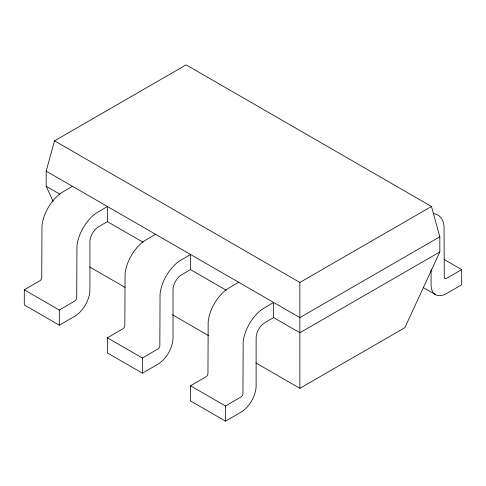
<?xml version="1.0" encoding="UTF-8"?>
<svg xmlns="http://www.w3.org/2000/svg" width="486" height="486" viewBox="0 0 486 486"><rect width="100%" height="100%" fill="white"/><g stroke="black" fill="none" stroke-linecap="round" stroke-linejoin="round"><path stroke-width="0.73" d="M53.168 201.441L46.17 186.29L46.17 171.139L54.547 140.831L186.138 64.857L431.453 206.489L439.83 236.791L439.83 251.948L404.838 327.704L299.862 388.314L255.861 362.908M72.414 186.29L60.811 193.173A30.97 17.879 -60 0 0 41.954 225.826L41.747 277.555A3.056 1.762 -60 0 1 39.888 280.768L24.3 289.826L24.3 304.977L59.292 325.183L74.601 316.343A21.651 12.502 -60 0 0 89.91 289.826L89.91 241.846A12.369 7.144 -60 0 1 98.658 226.695L107.406 221.64L143.163 242.289M155.52 234.27L143.917 241.153A30.97 17.879 -60 0 0 125.06 273.806L124.853 325.535A3.056 1.762 -60 0 1 122.994 328.755L107.406 337.806L107.406 352.958L142.398 373.163L157.707 364.324A21.651 12.502 -60 0 0 173.016 337.806L173.016 289.826A12.369 7.144 -60 0 1 181.764 274.675L190.512 269.621L226.269 290.27M24.3 289.826L59.292 310.032L74.88 300.974A3.056 1.762 -60 0 0 76.739 297.754L76.946 246.025A30.97 17.879 -60 0 1 95.803 213.372L107.406 206.489L107.406 221.64M238.626 282.251L227.023 289.134A30.97 17.879 -60 0 0 208.166 321.787L207.959 373.515A3.056 1.762 -60 0 1 206.1 376.735L190.512 385.787L190.512 400.938L225.504 421.143L240.813 412.304A21.651 12.502 -60 0 0 256.122 385.787L256.122 337.806A12.369 7.144 -60 0 1 264.87 322.655L273.618 317.601L299.862 332.758L439.83 251.948M107.406 337.806L142.398 358.012L157.986 348.954A3.056 1.762 -60 0 0 159.845 345.734L160.052 294.012A30.97 17.879 -60 0 1 178.909 261.353L190.512 254.47L190.512 269.621M54.547 140.831L299.862 282.463L431.453 206.489M439.83 236.791L299.862 317.601L46.17 171.139M190.512 385.787L225.504 405.992L241.092 396.934A3.056 1.762 -60 0 0 242.951 393.715L243.158 341.992A30.97 17.879 -60 0 1 262.015 309.339L273.618 302.45L273.618 317.601M431.082 269.779L431.082 284.778A21.651 12.502 -60 0 0 446.391 293.617L461.7 284.778L461.7 269.627L446.112 278.569A3.056 1.762 -60 0 1 444.253 277.5L444.046 226.008A30.97 17.879 -60 0 0 433.281 213.627M444.204 259.524L461.7 269.627M423.251 287.578L435.565 294.686M46.17 186.29L59.948 194.242M89.697 266.978L125.163 287.451M172.451 314.752L208.573 335.607M299.862 282.463L299.862 388.314M225.504 405.992L225.504 421.143M142.398 358.012L142.398 373.163M59.292 310.032L59.292 325.183"/></g></svg>
